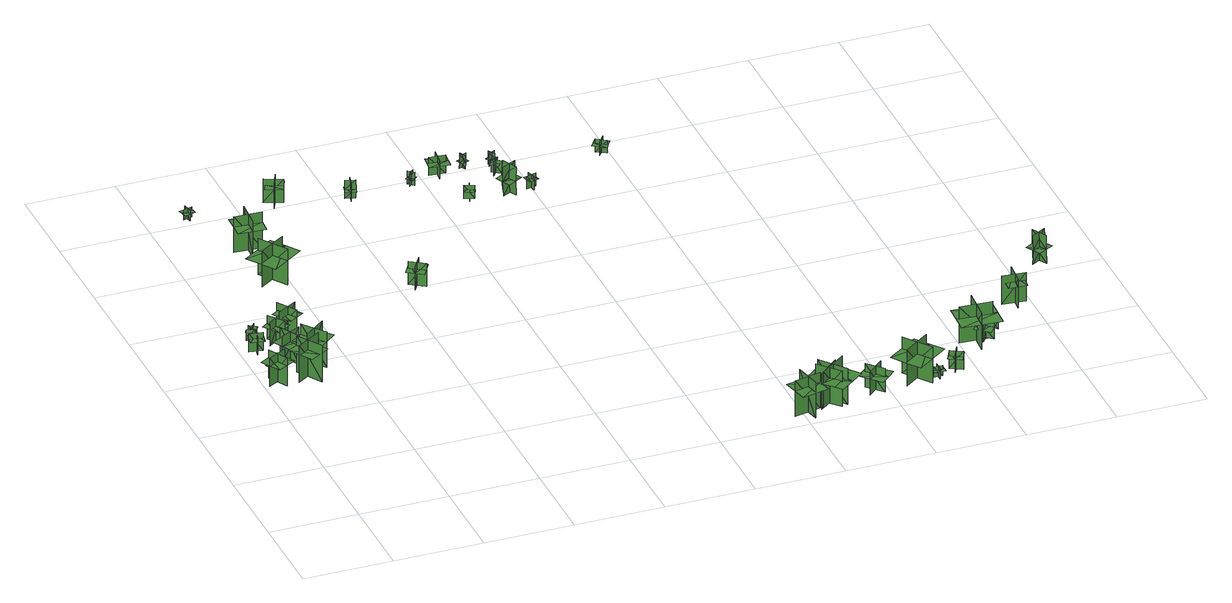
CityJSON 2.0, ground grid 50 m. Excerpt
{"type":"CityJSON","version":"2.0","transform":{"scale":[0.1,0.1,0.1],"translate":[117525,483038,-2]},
"CityObjects":{
"tree1":{"type":"SolitaryVegetationObject","geometry":[{"type":"MultiSurface","lod":"1","boundaries":[[[0,1,2]],[[0,2,3]],[[4,5,6]],[[4,6,7]],[[8,9,10]],[[8,10,11]],[[8,11,12]],[[8,12,13]]]}]},
"tree2":{"type":"SolitaryVegetationObject","geometry":[{"type":"MultiSurface","lod":"1","boundaries":[[[14,15,16]],[[14,16,17]],[[18,19,20]],[[18,20,21]],[[22,23,24]],[[22,24,25]],[[22,25,26]],[[22,26,27]]]}]},
"tree3":{"type":"SolitaryVegetationObject","geometry":[{"type":"MultiSurface","lod":"1","boundaries":[[[28,29,30]],[[28,30,31]],[[32,33,34]],[[32,34,35]],[[36,37,38]],[[36,38,39]],[[36,39,40]],[[36,40,41]]]}]},
"tree4":{"type":"SolitaryVegetationObject","geometry":[{"type":"MultiSurface","lod":"1","boundaries":[[[42,43,44]],[[42,44,45]],[[46,47,48]],[[46,48,49]],[[50,51,52]],[[50,52,53]],[[50,53,54]],[[50,54,55]]]}]},
"tree5":{"type":"SolitaryVegetationObject","geometry":[{"type":"MultiSurface","lod":"1","boundaries":[[[56,57,58]],[[56,58,59]],[[60,61,62]],[[60,62,63]],[[64,65,66]],[[64,66,67]],[[64,68,69]],[[64,69,65]]]}]},
"tree6":{"type":"SolitaryVegetationObject","geometry":[{"type":"MultiSurface","lod":"1","boundaries":[[[70,71,72]],[[70,72,73]],[[74,75,76]],[[74,76,77]],[[78,79,80]],[[78,80,81]],[[78,81,82]],[[78,82,83]]]}]},
"tree7":{"type":"SolitaryVegetationObject","geometry":[{"type":"MultiSurface","lod":"1","boundaries":[[[84,85,86]],[[84,86,87]],[[88,89,90]],[[88,90,91]],[[92,93,94]],[[92,94,95]],[[92,93,96]],[[92,96,97]]]}]},
"tree8":{"type":"SolitaryVegetationObject","geometry":[{"type":"MultiSurface","lod":"1","boundaries":[[[98,99,100]],[[98,100,101]],[[102,103,104]],[[102,104,105]],[[106,107,108]],[[106,108,109]],[[106,107,110]],[[106,110,111]]]}]},
"tree9":{"type":"SolitaryVegetationObject","geometry":[{"type":"MultiSurface","lod":"1","boundaries":[[[112,113,114]],[[112,114,115]],[[116,117,118]],[[116,118,119]],[[120,121,122]],[[120,122,123]],[[120,123,124]],[[120,124,125]]]}]},
"tree10":{"type":"SolitaryVegetationObject","geometry":[{"type":"MultiSurface","lod":"1","boundaries":[[[126,127,128]],[[126,128,129]],[[130,131,132]],[[130,132,133]],[[134,135,136]],[[134,136,137]],[[134,138,139]],[[134,139,135]]]}]},
"tree11":{"type":"SolitaryVegetationObject","geometry":[{"type":"MultiSurface","lod":"1","boundaries":[[[140,141,142]],[[140,142,143]],[[144,145,146]],[[144,146,147]],[[148,149,150]],[[148,150,151]],[[148,151,152]],[[148,152,153]]]}]},
"tree12":{"type":"SolitaryVegetationObject","geometry":[{"type":"MultiSurface","lod":"1","boundaries":[[[154,155,156]],[[154,156,157]],[[158,159,160]],[[158,160,161]],[[162,163,164]],[[162,164,165]],[[162,165,166]],[[162,166,167]]]}]},
"tree13":{"type":"SolitaryVegetationObject","geometry":[{"type":"MultiSurface","lod":"1","boundaries":[[[168,169,170]],[[168,170,171]],[[172,173,174]],[[172,174,175]],[[176,177,178]],[[176,178,179]],[[176,179,180]],[[176,180,181]]]}]},
"tree14":{"type":"SolitaryVegetationObject","geometry":[{"type":"MultiSurface","lod":"1","boundaries":[[[182,183,184]],[[182,184,185]],[[186,187,188]],[[186,188,189]],[[190,191,192]],[[190,192,193]],[[190,194,195]],[[190,195,191]]]}]},
"tree15":{"type":"SolitaryVegetationObject","geometry":[{"type":"MultiSurface","lod":"1","boundaries":[[[196,197,198]],[[196,198,199]],[[200,201,202]],[[200,202,203]],[[204,205,206]],[[204,206,207]],[[204,207,208]],[[204,208,209]]]}]},
"tree16":{"type":"SolitaryVegetationObject","geometry":[{"type":"MultiSurface","lod":"1","boundaries":[[[210,211,212]],[[210,212,213]],[[214,215,216]],[[214,216,217]],[[218,219,215]],[[218,215,214]],[[220,221,211]],[[220,211,210]],[[210,211,222]],[[210,222,223]],[[210,224,225]],[[210,225,211]]]}]},
"tree17":{"type":"SolitaryVegetationObject","geometry":[{"type":"MultiSurface","lod":"1","boundaries":[[[226,227,228]],[[226,228,229]],[[230,231,232]],[[230,232,233]],[[234,235,231]],[[234,231,230]],[[236,237,227]],[[236,227,226]],[[226,227,238]],[[226,238,239]],[[226,240,241]],[[226,241,227]]]}]},
"tree18":{"type":"SolitaryVegetationObject","geometry":[{"type":"MultiSurface","lod":"1","boundaries":[[[242,243,244]],[[242,244,245]],[[246,247,248]],[[246,248,249]],[[250,251,252]],[[250,252,253]],[[250,253,254]],[[250,254,255]]]}]},
"tree19":{"type":"SolitaryVegetationObject","geometry":[{"type":"MultiSurface","lod":"1","boundaries":[[[256,257,258]],[[256,258,259]],[[260,261,262]],[[260,262,263]],[[264,265,266]],[[264,266,267]],[[264,267,268]],[[264,268,269]]]}]},
"tree20":{"type":"SolitaryVegetationObject","geometry":[{"type":"MultiSurface","lod":"1","boundaries":[[[270,271,272]],[[270,272,273]],[[274,275,276]],[[274,276,277]],[[278,279,280]],[[278,280,281]],[[278,281,282]],[[278,282,283]]]}]},
"tree21":{"type":"SolitaryVegetationObject","geometry":[{"type":"MultiSurface","lod":"1","boundaries":[[[284,285,286]],[[284,286,287]],[[288,289,290]],[[288,290,291]],[[292,293,289]],[[292,289,288]],[[294,295,285]],[[294,285,284]],[[284,285,296]],[[284,296,297]],[[284,298,299]],[[284,299,285]]]}]},
"tree22":{"type":"SolitaryVegetationObject","geometry":[{"type":"MultiSurface","lod":"1","boundaries":[[[300,301,302]],[[300,302,303]],[[304,305,306]],[[304,306,307]],[[308,309,305]],[[308,305,304]],[[310,311,301]],[[310,301,300]],[[300,301,312]],[[300,312,313]],[[300,314,315]],[[300,315,301]]]}]},
"tree23":{"type":"SolitaryVegetationObject","geometry":[{"type":"MultiSurface","lod":"1","boundaries":[[[316,317,318]],[[316,318,319]],[[320,321,322]],[[320,322,323]],[[324,325,326]],[[324,326,327]],[[324,327,328]],[[324,328,329]]]}]},
"tree24":{"type":"SolitaryVegetationObject","geometry":[{"type":"MultiSurface","lod":"1","boundaries":[[[330,331,332]],[[330,332,333]],[[334,335,336]],[[334,336,337]],[[338,339,340]],[[338,340,341]],[[338,341,342]],[[338,342,343]]]}]},
"tree25":{"type":"SolitaryVegetationObject","geometry":[{"type":"MultiSurface","lod":"1","boundaries":[[[344,345,346]],[[344,346,347]],[[348,349,350]],[[348,350,351]],[[352,353,354]],[[352,354,355]],[[352,356,357]],[[352,357,353]]]}]},
"tree26":{"type":"SolitaryVegetationObject","geometry":[{"type":"MultiSurface","lod":"1","boundaries":[[[358,359,360]],[[358,360,361]],[[362,363,364]],[[362,364,365]],[[366,367,363]],[[366,363,362]],[[368,369,359]],[[368,359,358]],[[358,359,370]],[[358,370,371]],[[358,372,373]],[[358,373,359]]]}]},
"tree27":{"type":"SolitaryVegetationObject","geometry":[{"type":"MultiSurface","lod":"1","boundaries":[[[374,375,376]],[[374,376,377]],[[378,379,380]],[[378,380,381]],[[382,383,384]],[[382,384,385]],[[382,385,386]],[[382,386,387]]]}]},
"tree28":{"type":"SolitaryVegetationObject","geometry":[{"type":"MultiSurface","lod":"1","boundaries":[[[388,389,390]],[[388,390,391]],[[392,393,394]],[[392,394,395]],[[396,397,398]],[[396,398,399]],[[396,399,400]],[[396,400,401]]]}]},
"tree29":{"type":"SolitaryVegetationObject","geometry":[{"type":"MultiSurface","lod":"1","boundaries":[[[402,403,404]],[[402,404,405]],[[406,407,408]],[[406,408,409]],[[410,411,412]],[[410,412,413]],[[410,413,414]],[[410,414,415]]]}]},
"tree30":{"type":"SolitaryVegetationObject","geometry":[{"type":"MultiSurface","lod":"1","boundaries":[[[416,417,418]],[[416,418,419]],[[420,421,422]],[[420,422,423]],[[424,425,426]],[[424,426,427]],[[424,427,428]],[[424,428,429]]]}]},
"tree31":{"type":"SolitaryVegetationObject","geometry":[{"type":"MultiSurface","lod":"1","boundaries":[[[430,431,432]],[[430,432,433]],[[434,435,436]],[[434,436,437]],[[438,439,440]],[[438,440,441]],[[438,441,442]],[[438,442,443]]]}]},
"tree32":{"type":"SolitaryVegetationObject","geometry":[{"type":"MultiSurface","lod":"1","boundaries":[[[444,445,446]],[[444,446,447]],[[448,449,450]],[[448,450,451]],[[452,453,454]],[[452,454,455]],[[452,455,456]],[[452,456,457]]]}]},
"tree33":{"type":"SolitaryVegetationObject","geometry":[{"type":"MultiSurface","lod":"1","boundaries":[[[458,459,460]],[[458,460,461]],[[462,463,464]],[[462,464,465]],[[466,467,468]],[[466,468,469]],[[466,469,470]],[[466,470,471]]]}]},
"tree34":{"type":"SolitaryVegetationObject","geometry":[{"type":"MultiSurface","lod":"1","boundaries":[[[472,473,474]],[[472,474,475]],[[476,477,478]],[[476,478,479]],[[480,481,482]],[[480,482,483]],[[480,483,484]],[[480,484,485]]]}]},
"tree35":{"type":"SolitaryVegetationObject","geometry":[{"type":"MultiSurface","lod":"1","boundaries":[[[486,487,488]],[[486,488,489]],[[490,491,492]],[[490,492,493]],[[494,495,496]],[[494,496,497]],[[494,497,498]],[[494,498,499]]]}]},
"tree36":{"type":"SolitaryVegetationObject","geometry":[{"type":"MultiSurface","lod":"1","boundaries":[[[500,501,502]],[[500,502,503]],[[504,505,506]],[[504,506,507]],[[508,509,510]],[[508,510,511]],[[508,512,513]],[[508,513,509]]]}]},
"tree37":{"type":"SolitaryVegetationObject","geometry":[{"type":"MultiSurface","lod":"1","boundaries":[[[514,515,516]],[[514,516,517]],[[518,519,520]],[[518,520,521]],[[522,523,519]],[[522,519,518]],[[524,525,515]],[[524,515,514]],[[514,515,526]],[[514,526,527]],[[514,528,529]],[[514,529,515]]]}]}
},
"vertices":[
[132,1405,6],[26,1346,6],[26,1346,175],[132,1405,175],[54,1428,6],[113,1321,6],[113,1321,175],[54,1428,175],[54,1428,128],[1,1398,128],[60,1292,128],[113,1321,128],[166,1351,128],[107,1457,128],
[109,1457,10],[59,1434,10],[59,1434,86],[109,1457,86],[74,1470,10],[97,1419,10],[97,1419,86],[74,1470,86],[74,1470,65],[49,1458,65],[72,1408,65],[97,1419,65],[123,1431,65],[100,1481,65],
[124,1690,8],[48,1704,8],[48,1704,116],[124,1690,116],[95,1733,8],[81,1657,8],[81,1657,116],[95,1733,116],[95,1733,86],[57,1740,86],[43,1664,86],[81,1657,86],[119,1650,86],[134,1726,86],
[79,1821,5],[121,1806,5],[121,1806,67],[79,1821,67],[92,1794,5],[106,1836,5],[106,1836,67],[92,1794,67],[92,1794,49],[112,1787,49],[127,1829,49],[106,1836,49],[85,1843,49],[71,1801,49],
[298,1297,2],[210,1437,2],[210,1437,221],[298,1297,221],[326,1425,2],[186,1337,2],[186,1337,221],[326,1425,221],[291,1309,164],[210,1437,164],[154,1402,164],[235,1274,164],[346,1344,164],[265,1472,164],
[113,1830,6],[138,1867,6],[138,1867,67],[113,1830,67],[142,1835,6],[106,1860,6],[106,1860,67],[142,1835,67],[142,1835,50],[155,1854,50],[118,1879,50],[106,1860,50],[93,1842,50],[130,1817,50],
[163,1522,6],[277,1583,6],[277,1583,178],[163,1522,178],[247,1496,6],[187,1611,6],[187,1611,178],[247,1496,178],[165,1518,120],[279,1579,120],[249,1636,120],[135,1575,120],[304,1533,120],[190,1472,120],
[186,1794,6],[248,1709,6],[248,1709,147],[186,1794,147],[175,1723,6],[260,1785,6],[260,1785,147],[175,1723,147],[183,1792,100],[245,1707,100],[288,1738,100],[226,1823,100],[211,1681,100],[149,1767,100],
[267,1433,3],[388,1530,3],[388,1530,218],[267,1433,218],[370,1421,3],[273,1542,3],[273,1542,218],[370,1421,218],[370,1421,158],[430,1470,158],[333,1591,158],[273,1542,158],[212,1494,158],[309,1373,158],
[260,1853,5],[329,1743,5],[329,1743,177],[260,1853,177],[237,1753,5],[348,1822,5],[348,1822,177],[237,1753,177],[266,1844,133],[329,1743,133],[372,1770,133],[309,1871,133],[222,1816,133],[285,1716,133],
[371,2410,7],[371,2410,224],[477,2257,224],[477,2257,7],[495,2385,7],[495,2385,224],[346,2283,224],[346,2283,7],[518,2401,154],[464,2478,154],[280,2351,154],[333,2273,154],[386,2196,154],[571,2324,154],
[233,3022,14],[233,3022,76],[221,3074,76],[221,3074,14],[203,3042,14],[203,3042,76],[253,3053,76],[253,3053,14],[195,3040,56],[201,3014,56],[263,3028,56],[257,3054,56],[252,3080,56],[189,3066,56],
[409,2584,5],[418,2739,5],[418,2739,220],[409,2584,220],[487,2652,5],[332,2661,5],[332,2661,220],[487,2652,220],[487,2652,160],[491,2730,160],[337,2739,160],[332,2661,160],[328,2584,160],[482,2575,160],
[652,3066,10],[750,3024,10],[750,3024,151],[652,3066,151],[684,2988,10],[726,3086,10],[726,3086,151],[684,2988,151],[661,3063,114],[750,3024,114],[767,3062,114],[677,3101,114],[644,3024,114],[733,2985,114],
[1058,2038,7],[1142,1986,7],[1142,1986,145],[1058,2038,145],[1072,1974,7],[1125,2058,7],[1125,2058,145],[1072,1974,145],[1072,1974,106],[1115,1947,106],[1167,2032,106],[1125,2058,106],[1082,2084,106],[1030,2000,106],
[1078,2910,66],[1092,2968,66],[1062,2975,66],[1048,2917,66],[1056,2945,66],[1113,2931,66],[1114,2934,120],[1056,2948,120],[1056,2948,11],[1114,2934,11],[1080,2910,11],[1094,2967,11],[1092,2968,120],[1078,2910,120],[1107,2903,66],[1121,2961,66],
[1412,2972,49],[1443,2942,49],[1458,2958,49],[1427,2988,49],[1441,2973,49],[1412,2943,49],[1414,2941,88],[1443,2971,88],[1443,2971,10],[1414,2941,10],[1411,2971,10],[1441,2941,10],[1443,2942,88],[1412,2972,88],[1397,2957,49],[1428,2927,49],
[1686,2717,7],[1633,2735,7],[1633,2735,84],[1686,2717,84],[1670,2750,7],[1652,2698,7],[1652,2698,84],[1670,2750,84],[1670,2750,62],[1643,2759,62],[1626,2707,62],[1652,2698,62],[1678,2689,62],[1696,2742,62],
[1597,3051,9],[1597,3051,118],[1586,2958,118],[1586,2958,9],[1635,3001,9],[1635,3001,118],[1546,3011,118],[1546,3011,9],[1649,3000,83],[1654,3046,83],[1543,3059,83],[1538,3012,83],[1532,2966,83],[1644,2953,83],
[2538,24,17],[2505,175,17],[2505,175,232],[2538,24,232],[2594,111,17],[2443,77,17],[2443,77,232],[2594,111,232],[2594,111,172],[2578,186,172],[2426,153,172],[2443,77,172],[2460,2,172],[2611,35,172],
[1756,3028,50],[1717,3012,50],[1726,2992,50],[1765,3008,50],[1746,3001,50],[1729,3040,50],[1727,3039,89],[1744,3000,89],[1744,3000,11],[1727,3039,11],[1756,3030,11],[1717,3014,11],[1717,3012,89],[1756,3028,89],[1748,3048,50],[1709,3032,50],
[1829,2680,96],[1912,2724,96],[1889,2766,97],[1807,2723,97],[1847,2742,96],[1891,2660,96],[1896,2662,182],[1852,2745,182],[1852,2745,11],[1896,2662,11],[1831,2677,11],[1914,2720,11],[1912,2724,182],[1829,2680,182],[1851,2638,97],[1934,2682,97],
[2601,194,18],[2706,80,18],[2706,80,234],[2601,194,234],[2596,90,18],[2710,195,18],[2710,195,234],[2596,90,234],[2596,90,174],[2648,34,174],[2762,139,174],[2710,195,174],[2657,252,174],[2543,147,174],
[2754,210,22],[2754,210,239],[2608,94,239],[2608,94,22],[2737,85,22],[2737,85,239],[2625,226,239],[2625,226,22],[2755,63,168],[2828,122,168],[2688,297,168],[2615,239,168],[2541,181,168],[2681,5,168],
[1856,2883,12],[1894,2928,12],[1894,2928,90],[1856,2883,90],[1903,2887,12],[1857,2925,12],[1857,2925,90],[1903,2887,90],[1859,2887,70],[1894,2928,70],[1876,2943,70],[1841,2902,70],[1877,2872,70],[1912,2913,70],
[1904,3002,49],[1869,2978,49],[1882,2960,49],[1916,2984,49],[1899,2973,49],[1875,3008,49],[1873,3007,88],[1897,2972,88],[1897,2972,10],[1873,3007,10],[1903,3004,10],[1868,2980,10],[1869,2978,88],[1904,3002,88],[1891,3020,49],[1856,2996,49],
[2022,2714,10],[1968,2701,10],[1968,2701,87],[2022,2714,87],[1990,2733,10],[2003,2680,10],[2003,2680,87],[1990,2733,87],[1990,2733,66],[1963,2727,66],[1977,2673,66],[2003,2680,66],[2030,2686,66],[2017,2740,66],
[2967,212,22],[2967,212,162],[2879,131,162],[2879,131,22],[2963,131,22],[2963,131,162],[2884,216,162],[2884,216,22],[2975,118,116],[3019,159,116],[2921,265,116],[2876,224,116],[2832,183,116],[2931,77,116],
[3118,290,13],[3118,290,230],[3228,139,230],[3228,139,13],[3242,268,13],[3242,268,230],[3096,161,230],[3096,161,13],[3264,284,160],[3209,360,160],[3028,227,160],[3083,152,160],[3139,76,160],[3320,209,160],
[2439,2875,11],[2439,2875,89],[2476,2931,89],[2476,2931,11],[2431,2920,11],[2431,2920,89],[2484,2884,89],[2484,2884,11],[2422,2925,64],[2404,2897,64],[2471,2853,64],[2489,2881,64],[2508,2909,64],[2441,2953,64],
[3274,204,21],[3274,204,83],[3274,151,83],[3274,151,21],[3299,179,21],[3299,179,83],[3247,178,83],[3247,178,21],[3307,179,63],[3306,206,63],[3242,204,63],[3243,178,63],[3243,151,63],[3307,152,63],
[3354,233,21],[3422,198,21],[3422,198,129],[3354,233,129],[3369,184,21],[3404,253,21],[3404,253,129],[3369,184,129],[3369,184,99],[3404,166,99],[3439,235,99],[3404,253,99],[3370,270,99],[3335,202,99],
[3598,551,12],[3598,551,229],[3586,364,229],[3586,364,12],[3680,454,12],[3680,454,229],[3500,466,229],[3500,466,12],[3707,452,158],[3713,546,158],[3489,560,158],[3483,467,158],[3477,373,158],[3702,359,158],
[3676,421,23],[3676,421,132],[3603,480,132],[3603,480,23],[3613,415,23],[3613,415,132],[3670,486,132],[3670,486,23],[3605,405,96],[3641,375,96],[3711,463,96],[3675,492,96],[3639,521,96],[3568,434,96],
[3730,503,26],[3730,503,88],[3700,547,88],[3700,547,26],[3695,510,26],[3695,510,88],[3738,539,88],[3738,539,26],[3688,506,68],[3703,484,68],[3756,520,68],[3741,542,68],[3726,564,68],[3673,528,68],
[3915,798,19],[3905,669,19],[3905,669,191],[3915,798,191],[3838,732,19],[3967,721,19],[3967,721,191],[3838,732,191],[3915,787,147],[3905,669,147],[3956,665,147],[3966,783,147],[3863,792,147],[3853,673,147],
[4199,1034,102],[4153,1115,102],[4111,1091,102],[4157,1010,102],[4136,1050,102],[4217,1096,102],[4215,1101,188],[4133,1054,188],[4133,1054,16],[4215,1101,16],[4202,1036,16],[4156,1117,16],[4153,1115,188],[4199,1034,188],[4240,1057,102],[4194,1138,102]
]}
